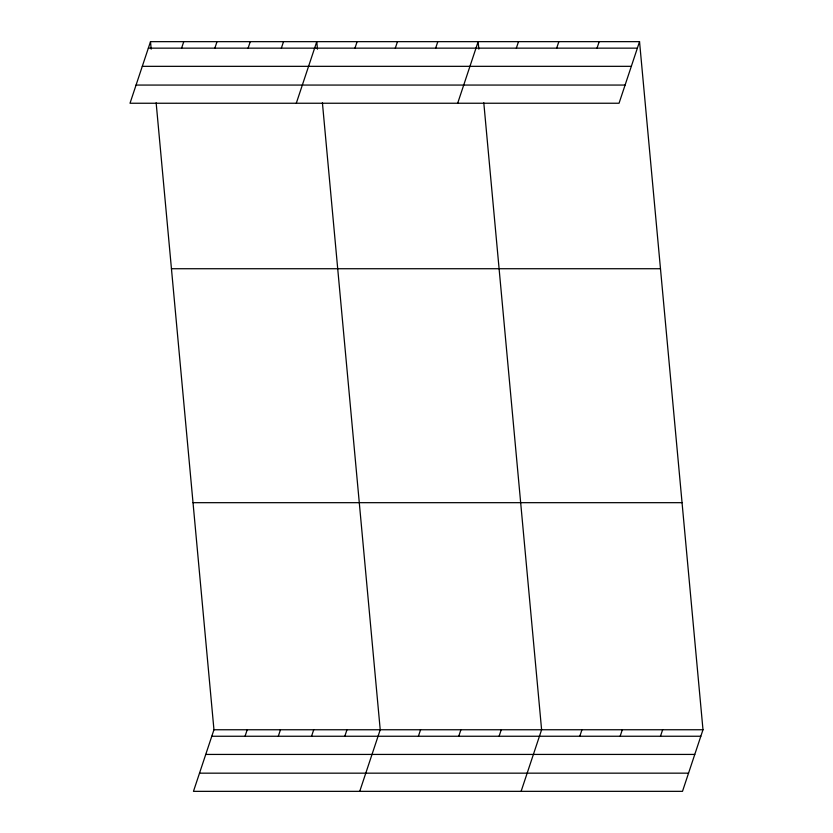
<?xml version="1.0" encoding="UTF-8"?>
<svg xmlns="http://www.w3.org/2000/svg" width="833" height="833" viewBox="0 0 833 833"><rect width="100%" height="100%" fill="white"/><g stroke="black" fill="none" stroke-linecap="round" stroke-linejoin="round"><path stroke-width="1.25" d="M150.502 41.66L130.01 103.25L619.044 103.24L639.536 41.65L150.502 41.66L151.189 49.147M181.594 48.158L183.76 41.66M214.852 48.158L217.017 41.66M248.109 48.158L250.264 41.66M281.356 48.158L283.522 41.66M296.288 103.25L316.779 41.66L317.467 49.147M354.962 48.147L357.118 41.66M395.3 48.147L397.466 41.66M435.649 48.147L437.814 41.65M156.146 102.792L213.956 729.76L193.464 791.35L682.498 791.34L702.99 729.75L639.536 41.65M245.048 736.257L247.203 729.76M457.671 103.24L478.152 41.65L478.84 49.137M278.305 736.257L280.461 729.76M516.335 48.147L518.501 41.65M311.552 736.247L313.718 729.76M556.683 48.147L558.849 41.65M344.81 736.247L346.965 729.76M597.032 48.147L599.187 41.65M359.731 791.35L380.223 729.76L322.413 102.792M418.405 736.247L420.571 729.75M458.754 736.247L460.909 729.75M499.102 736.247L501.258 729.75M521.114 791.34L541.606 729.75L483.796 102.792M579.789 736.247L581.944 729.75M620.137 736.247L622.293 729.75M660.475 736.247L662.641 729.75M148.347 48.158L637.37 48.147M142.297 66.338L631.331 66.328M136.06 85.07L625.094 85.06M171.442 268.736L660.475 268.726M193.017 502.684L682.05 502.674M213.956 729.76L702.99 729.75M211.79 736.257L700.824 736.247M205.741 754.438L694.774 754.427M199.514 773.17L688.547 773.159"/></g></svg>
